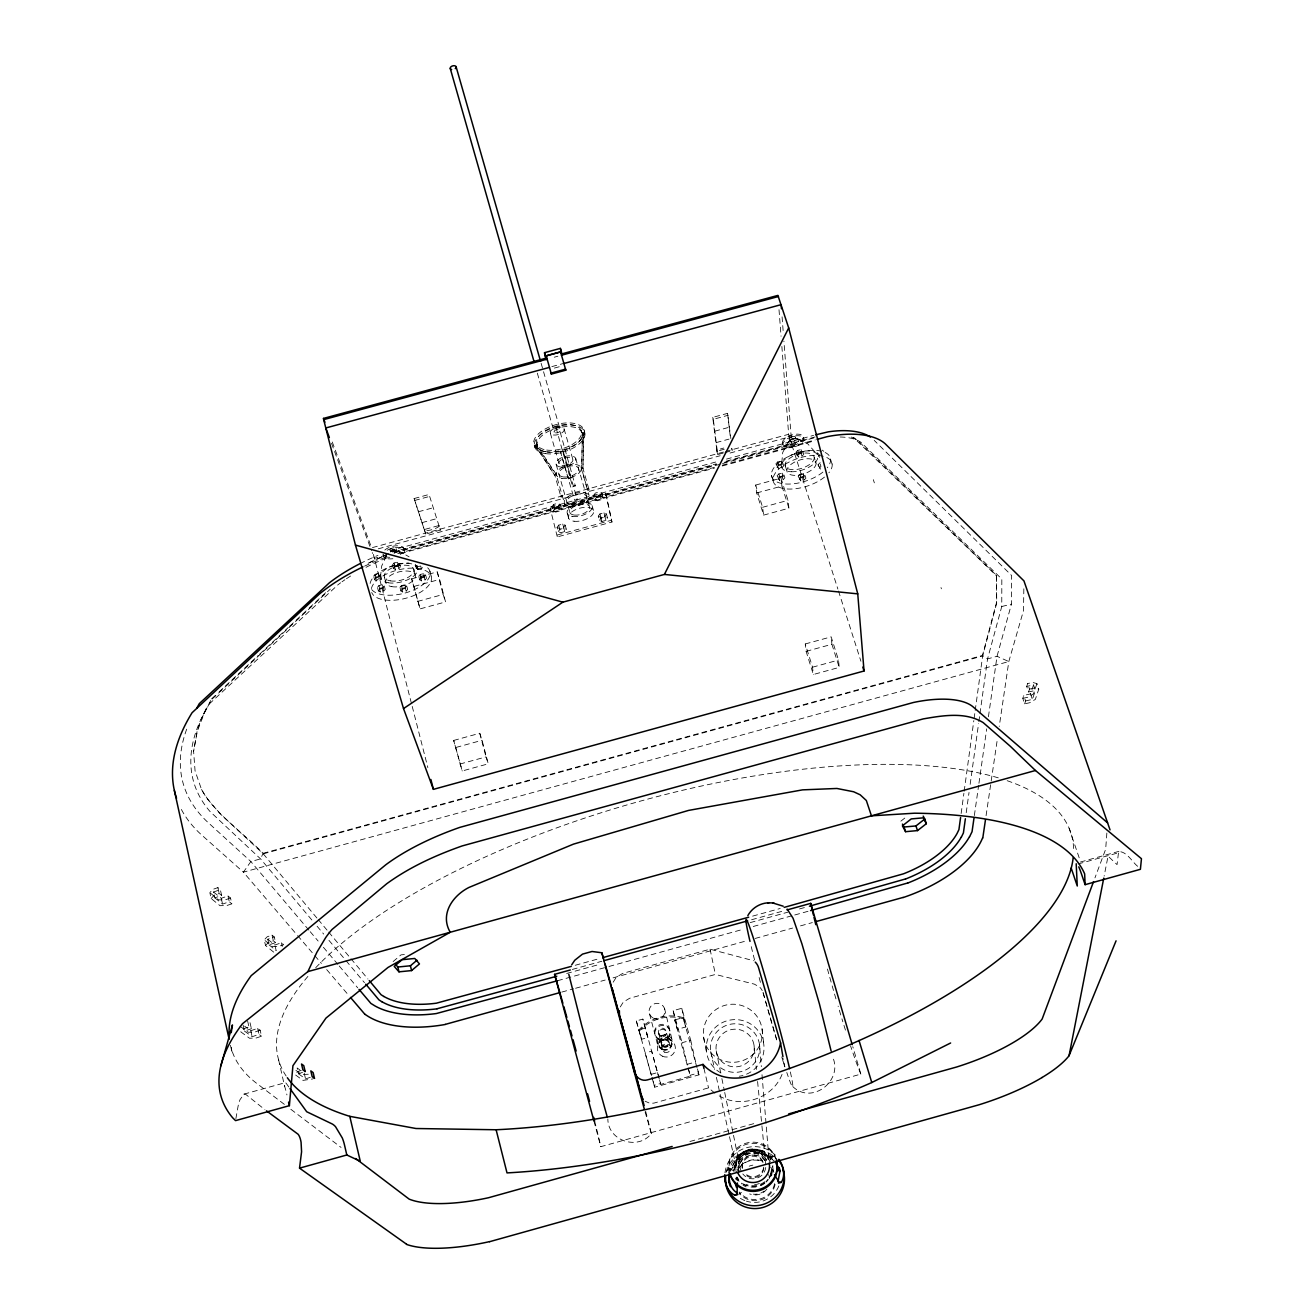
<?xml version="1.0" encoding="UTF-8"?>
<svg xmlns="http://www.w3.org/2000/svg" width="1314" height="1314" viewBox="0 0 1314 1314"><rect width="100%" height="100%" fill="white"/><g stroke="black" fill="none" stroke-linecap="round" stroke-linejoin="round"><path stroke-width="0.75" stroke-dasharray="5 3.75" d="M979.981 713.535L987.553 658.905L1001.761 606.51L1001.826 579.063L860.851 442.21A52.084 24.769 -18.1 0 0 838.825 436.987M988.424 716.787L997.03 656.294L1011.435 604.144L1011.649 575.516L874.221 440.387M1023.836 588.803L1023.507 610.55L1008.807 661.55L999.248 726.428M582.513 432.832L581.576 468.917L582.513 432.832L583.859 432.47L582.923 468.556L583.859 432.47M1106.864 833.01L1105.665 849.222L1094.956 877.851M1137.628 866.304C1131.88 861.639 1126.936 851.472 1118.625 851.538L1117.048 864.628L1108.047 856.137L1104.138 876.11M316.904 918.01L263.26 853.837L219.783 813.399L206.479 797.861L201.535 789.468L195.063 770.858L193.601 751.312L197.231 730.502L200.976 719.711L210.716 700.477M206.035 708.689L197.363 731.093L193.601 751.312M961.142 813.481L963.901 793.295M964.164 791.274L973.822 720.598M974.101 718.577L974.922 712.517M975.202 710.496L982.642 655.982L996.718 603.027L996.505 575.433L857.516 440.256L853.476 437.513L996.702 575.975M966.217 812.693L969.026 792.457M970.159 784.359L978.569 723.653M978.848 721.632L979.702 715.555M974.347 815.567L978.651 785.329M978.946 783.308L986.699 728.876M986.075 815.666L997.441 738.599M235.879 1118.625L238.113 1106.109A22.059 6.751 -85.5 0 1 240.035 1099.621L244.01 1094.119L285.105 1082.72M770.661 1159.572L772.55 1155.992L776.804 1157.979M771.696 1175.767L772.878 1165.649M181.381 809.457A396.105 173.284 -15.4 0 0 201.075 834.472L243.402 872.168L1008.807 661.55L997.03 656.294L987.553 658.905L982.461 655.456L996.538 602.485L996.505 575.433M1026.694 686.434L1027.647 683.559L1032.656 682.442L1036.91 683.592L1038.783 689.144L1035.333 699.409L1029.618 702.744L1024.641 703.861L1022.785 698.342L1023.754 695.418L1030.537 693.907L1033.527 684.906L1026.694 686.434L1028.55 691.969L1035.383 690.458L1033.527 684.906M1024.641 703.861L1025.593 700.937L1023.754 695.418M1028.55 691.969L1029.503 689.111L1027.647 683.559M1036.91 683.592L1033.477 693.907L1027.762 697.241L1022.785 698.342M1025.593 700.937L1032.393 699.409L1035.383 690.458M658.232 1044.367L659.447 1041.197M730.338 1170.988L733.13 1167.013L736.596 1169.164M726.051 1172.187L728.991 1168.179L733.13 1167.013M772.55 1155.992L768.411 1157.158L767.425 1161.297M620.29 1006.918L623.296 1002.089L629.636 998.262L715.391 974.446L754.351 984.137L759.738 987.192A13.846 13.009 -10.6 0 1 762.219 990.625M613.162 982.215L616.233 977.32L622.688 973.411L710.069 949.184L753.579 960.731M788.515 441.635L782.733 452.427L781.452 466.355M201.535 789.468C214.609 813.415 243.304 832.862 263.128 853.295L260.55 858.896L250.859 861.557L243.402 872.168L296.274 934.024M782.044 1074.409C772.303 1099.506 738.599 1109.755 716.623 1094.184M311.845 919.981L260.55 858.896L210.01 811.51A375.295 165.006 -15.4 0 1 203.44 714.192L206.183 709.281M203.44 714.192L211.8 699.409L330.323 589.115M784.869 447.187L786.544 444.247M386.415 555.871L381.684 566.022L380.6 575.778M551.979 506.744L553.605 504.445L557.711 503.328L560.175 504.51L561.374 508.699L559.731 510.982L555.641 512.099L553.161 510.932L551.979 506.744L554.459 507.927M553.161 510.932L554.787 508.633M560.175 504.51L558.549 506.81L559.731 510.982M557.07 527.423L558.68 525.157L562.737 524.056L565.184 525.206L566.367 529.361L564.741 531.612L560.684 532.712L558.253 531.562L557.07 527.423L559.518 528.557L563.575 527.456L565.184 525.206M558.253 531.562L559.863 529.312L563.92 528.212L566.367 529.361M593.665 495.394L595.324 493.079L599.43 491.962L601.861 493.161L603.077 497.333L601.401 499.649L597.312 500.749L594.864 499.566L593.665 495.394L596.096 496.577L597.312 500.749M594.864 499.566L596.54 497.267L595.324 493.079M601.861 493.161L600.186 495.46L601.401 499.649M598.281 516.188L599.94 513.922L603.98 512.821L606.395 513.971L607.594 518.127L605.935 520.377L601.878 521.477L599.48 520.328L598.281 516.188L600.695 517.338L604.736 516.238L606.395 513.971M599.48 520.328L601.139 518.077L605.196 516.96L607.594 518.127M373.636 576.107L375.131 574.284L378.563 573.512L380.485 574.579L381.405 578.16L379.91 579.983L376.477 580.755L374.556 579.704L373.636 576.107L375.574 577.174L378.99 576.403L380.485 574.579M374.556 579.704L376.05 577.864L379.467 577.092L381.405 578.16M392.541 564.839L394.052 563L397.485 562.228L399.407 563.295L400.343 566.892L398.815 568.732L395.399 569.504L393.477 568.436L392.541 564.839L394.463 565.923L397.896 565.151L399.407 563.295M377.479 587.342L378.958 585.535L382.374 584.763L384.279 585.814L385.199 589.378L383.704 591.185L380.304 591.957L378.383 590.922L377.479 587.342L379.401 588.393L382.801 587.621L384.279 585.814M393.477 568.436L394.988 566.597L398.421 565.808L400.343 566.892M378.383 590.922L379.877 589.099L383.277 588.327L385.199 589.378M399.949 587.374L401.46 585.568L404.843 584.812L406.732 585.847L407.652 589.395L406.141 591.201L402.757 591.973L400.869 590.939L399.949 587.374L401.854 588.426L405.221 587.654L406.732 585.847M416.111 568.535L417.638 566.695L421.055 565.923L422.944 566.991L421.416 568.831L418.016 569.603L416.111 568.535L415.175 564.954L417.08 566.022L420.496 565.25L421.416 568.831M400.869 590.939L402.363 589.132L405.763 588.36L407.652 589.395M418.755 576.255L420.266 574.432L423.666 573.676L425.539 574.727L426.475 578.275L424.948 580.098L421.564 580.854L419.675 579.819L418.755 576.255L420.628 577.306L424.028 576.534L425.539 574.727M419.675 579.819L421.203 577.996L424.586 577.224L426.475 578.275M213.541 892.009L221.245 898.3L227.995 895.951L230.508 898.02L231.822 903.818L226.879 905.527L220.013 905.691L211.16 898.513L209.846 892.682L212.884 889.364L217.861 887.623L220.325 889.644L221.655 895.475L214.855 897.84L213.541 892.009L220.325 889.644M211.16 898.513L214.198 895.195L219.192 893.454L221.655 895.475M775.851 463.875L777.625 461.97L780.992 461.214L782.569 462.364L783.686 465.879L781.912 467.784L778.545 468.54L775.851 463.875L778.545 468.54M776.952 467.39L778.742 465.484L782.109 464.729L783.686 465.879M777.428 465.025L780.795 464.269L782.569 462.364M795.89 452.295L797.697 450.373L801.064 449.618L802.64 450.784L803.774 454.299L801.967 456.221L798.6 456.976L795.89 452.295L798.6 456.976M777.1 475.799L778.857 473.911L782.208 473.155L783.785 474.288L784.885 477.787L783.128 479.676L779.777 480.431L777.1 475.799L779.777 480.431M797.023 455.827L798.83 453.905L802.197 453.149L803.774 454.299M797.467 453.461L800.834 452.706L802.64 450.784M778.2 479.298L779.974 477.409L783.325 476.654L784.885 477.787M778.676 476.933L782.011 476.177L783.785 474.288M819.739 457.469L817.062 452.804L818.868 450.883M798.124 476.21L799.914 474.321L803.248 473.582L804.792 474.715L805.909 478.197L804.119 480.07L800.801 480.825L798.124 476.21L800.801 480.825M818.195 456.303L820.002 454.398M799.241 479.692L801.014 477.82L804.349 477.064L805.909 478.197M799.684 477.343L803.018 476.588L804.792 474.715M818.047 464.795L820.708 469.427L818.047 464.795L819.854 462.889L823.188 462.134M819.18 468.277L820.971 466.388L819.854 462.889M273.706 952.141L265.527 945.522L264.213 939.888L267.218 936.767L272.031 935.108L274.298 936.964L275.612 942.598L269.058 944.865L267.76 939.231L274.298 936.964M265.527 945.522L268.532 942.417L273.345 940.742L275.612 942.598M645.667 1111.283L651.366 1133.539C638.161 1150.768 607.971 1141.028 607.84 1118.953M211.653 698.818L217.664 693.234M219.159 691.837L258.168 655.538M259.663 654.142L288.16 627.616M289.671 626.22L307.657 609.466M309.168 608.07L325.658 592.713M209.222 704.008L337.862 584.878A129.166 60.444 -14.4 0 1 340.605 582.808M739.322 1194.114L741.457 1192.422M393.116 961.569L401 954.867L404.613 954.522M900.846 821.168L906.726 816.552M388.418 553.539L367.017 563.755L386.71 554.886M230.508 898.02L225.565 899.745L218.699 899.893L209.846 892.682M214.855 897.84L222.559 904.098L229.309 901.749L231.822 903.818M267.76 939.231L274.872 945.029L281.377 942.779L283.693 944.684L278.929 946.326L272.392 946.54L264.213 939.888M243.123 1025.068L244.486 1031.096L251.401 1028.731L248.97 1026.924L243.878 1028.681L240.741 1031.835L249.545 1038.257L256.493 1037.929L261.535 1036.204L260.172 1030.225L257.675 1028.369L250.793 1030.718L244.65 1026.201M260.172 1030.225L255.13 1031.95L248.198 1032.262L239.378 1025.807M244.486 1031.096L252.157 1036.713L259.039 1034.364L261.535 1036.204M301.251 1070.401L297.982 1071.501L294.878 1074.474L303.008 1080.387L312.863 1078.925M299.953 1070.023L297.128 1067.937L298.475 1073.768L305.144 1071.501M298.475 1073.768L305.554 1078.925L310.531 1077.234M674.723 1019.96L683.099 1017.627L685.826 1026.957L677.416 1029.289L674.723 1019.96L690.326 1076.117L660.761 1084.362L642.842 1019.106L636.321 1020.912L651.498 1075.575M636.321 1020.912L641.511 1039.275L647.868 1037.518L642.842 1019.106M690.721 1040.31L695.648 1061.975L687.206 1064.324L682.065 1042.708L690.721 1040.31L681.785 1008.281L673.162 1010.68L677.416 1029.289M651.136 1074.376L657.526 1072.585L651.678 1051.167L645.125 1052.99L652.647 1079.845M653.157 1081.668L654.158 1085.298L660.531 1083.524L659.529 1079.878M690.326 1076.117L690.146 1075.279L698.555 1072.93L696.617 1065.621M654.158 1085.298L654.701 1087.187L698.966 1074.852L698.555 1072.93M714.865 1093.149L708.542 1087.877L653.929 1103.103L649.97 1103.349L645.075 1101.198M593.912 1120.924L600.827 1146.679L860.851 1074.113L852.786 1046.634M689.932 1141.488L757.061 1122.731M726.987 1169.887L731.241 1168.688M768.411 1157.158L774.899 1156.484M575.22 965.281L598.888 958.727M752.643 916.121L780.237 908.467M572.313 969.436L601.861 961.257M751.592 919.751L785.082 910.471M566.663 973.477L600.219 964.18M750.212 922.609L787.727 912.212M799.553 908.927L807.453 906.742M557.579 980.72L606.986 967.022M608.973 966.48L743.363 929.228M753.234 926.485L792.769 915.529M794.74 914.987L810.557 910.602M561.768 992.086L573.61 988.801M575.581 988.259L605.179 980.047M613.063 977.862L747.223 940.643M755.123 938.459L792.605 928.062M800.505 925.877L812.331 922.592M1080.42 862.033L1119.265 851.258M1078.137 863.971L1118.017 852.901M453.675 740.439L479.758 733.278L482.057 740.291L488.266 763.828L462.216 770.973L453.675 740.439L462.216 770.973M805.268 643.959L831.171 636.847L838.513 660.055L839.219 667.397L813.35 674.509L806.123 651.35L805.268 643.959L812.528 667.2L813.35 674.509M456.089 747.42L482.057 740.291M806.123 651.35L831.91 644.271L831.171 636.847M459.818 764.075L485.999 756.897L488.266 763.828M812.528 667.2L838.513 660.055M263.128 853.295L982.461 655.456M263.26 853.837L982.642 655.982M605.672 493.292L611.47 520.245L556.824 535.143L557.317 536.917L611.996 522.019L606.197 495.082L605.672 493.292L550.188 508.403L557.317 536.917M411.676 578.833L437.201 571.869L439.632 579.425L445.561 601.927L420.069 608.891L411.676 578.833L420.069 608.891M755.649 485.063L780.992 478.148L788.006 500.338L788.926 508.206L763.615 515.121L756.7 492.964L755.649 485.063L762.596 507.286L763.615 515.121M414.222 586.356L439.632 579.425M756.7 492.964L781.929 486.081L780.992 478.148M417.54 601.434L443.147 594.454L445.561 601.927M762.596 507.286L788.006 500.338M551.847 366.606L563.673 363.403M554.393 368.068L562.277 365.933M555.937 427.247L558.647 426.524L569.225 464.548L566.515 465.287L555.937 427.247L558.647 426.524M535.061 445.101L554.902 475.569L535.061 445.101L536.408 444.74L555.937 473.845L564.527 503.476M535.406 446.464L536.753 446.103L556.265 475.192L555.937 473.845M582.808 434.211L584.155 433.834M560.437 451.573L563.115 450.85L577.306 499.583L574.612 500.322L560.602 452.246L568.469 478.838L571.163 478.115L563.115 450.85M560.602 452.246L563.263 451.523M414.124 498.548L429.054 494.475L440.371 530.084L425.752 534.059L414.124 498.548L425.752 534.059M724.244 449.24L716.968 451.211L712.73 417.376L727.578 413.352L730.863 438.613M414.633 500.47L429.579 496.413L429.054 494.475M723.176 453.1L717.723 454.595L713.321 419.297L728.17 415.257M418.378 511.77L433.209 507.746M714.8 431.173L729.533 427.165M568.305 478.165L570.999 477.442M421.975 522.644L436.691 518.636M716.229 442.588L729.024 439.106M572.69 486.886L575.253 485.474L572.69 486.886L566.35 464.614L569.077 463.875L575.417 486.147M439.122 525.666C440.748 527.357 424.373 532.991 424.471 529.493L439.09 525.501L440.371 530.084M717.723 454.595L716.508 450.012L723.768 448.041M723.439 452.049L371.616 547.807L331.982 441.241M725.41 451.507L788.663 434.293L781.863 346.469M587.473 489.104L588.836 488.726L589.132 490.073L587.785 490.434L581.281 467.57M561.029 497.119L562.392 496.741L562.063 495.411L560.717 495.789L561.029 497.119L554.59 474.223M724.983 452.607L732.243 450.636L732.013 448.715M378.301 548.809L720.154 455.744M730.026 453.051L789.303 436.921L837.872 589.05M389.979 550.714L718.577 461.247M726.494 459.095L813.596 435.377M392.443 552.028L716.376 463.826M726.248 461.148L815.14 436.938M394.578 552.094L716.557 464.433M724.457 462.282L815.321 437.529M386.267 555.116L374.391 558.351L372.256 552.586M394.184 552.964L720.581 464.088M722.552 463.546L791.784 444.69L783.916 341.18M397.715 553.588L714.29 467.39M722.207 465.222L815.206 439.911M400.704 553.539L714.455 468.096M722.355 465.961L815.091 440.699M554.278 357.194L557.875 356.225M1001.761 606.51L1011.435 604.144M1029.503 689.111L1034.529 687.994L1038.783 689.144M244.01 1094.119L245.57 1094.234L264.886 1109.657M308.281 1074.228L301.662 1074.589L293.531 1068.643M797.04 438.728L807.782 443.869L817.029 454.217M398.241 550.566L409.081 556.84M801.458 440.19L798.534 439.122M390.948 548.661L395.054 550.435M851.258 437.036L858.551 440.863M728.991 1168.179L733.508 1170.774M561.374 508.699L558.893 507.516L557.711 503.328M603.077 497.333L600.646 496.15L599.43 491.962M743.001 1185.195L746.007 1186.87M796.07 439.287A3.318 1.61 -18 0 0 791.143 439.188A3.318 1.61 -18 0 0 791.439 441.997A3.318 1.61 -18 0 0 796.07 439.287L795.446 437.316A3.318 1.61 -18 0 1 790.814 440.026A3.318 1.61 -18 0 1 790.519 437.217L794.001 439.155M792.802 1086.596C812.183 1105.37 844.031 1080.141 832.304 1056.374M817.062 452.804L818.622 453.954M822.236 450.127L823.779 451.293M284.366 1104.368L256.361 1083.114A409.787 151.701 -15.5 0 1 231.346 1048.769M290.837 1109.295L341.082 1147.434M770.628 1157.683L772.55 1159.178M269.058 944.865L276.186 950.646L274.872 945.029M669.483 1039.029L672.242 1041.345M297.605 935.584L313.471 954.128M314.785 955.689L321.404 963.408M326.693 969.601L349.163 995.897M308.905 930.148L250.859 861.557L207.94 822.4A385.856 169.687 -15.4 0 1 187.853 726.133M310.219 931.708L318.136 941.054M323.408 947.295L337.912 964.443M339.242 966.004L357.704 987.832M317.101 926.239L323.687 934.073M328.943 940.348L344.728 959.138M346.042 960.698L364.471 982.642M318.218 919.57L327.383 930.526M328.681 932.086L349.623 957.134M350.937 958.694L367.936 979.029M288.817 1086.957L286.436 1083.656A19.037 2.661 74.2 0 0 284.596 1085.758L284.892 1087.171A18.675 1.955 79.6 0 1 286.928 1094.907M415.438 564.659L417.441 568.19M770.579 1159.244C761.709 1140.256 729.631 1150.44 733.721 1171.398M736.004 1177.82L737.762 1180.76M716.541 450.012L716.968 451.211M735.544 1178.379L736.333 1180.038M670.534 1046.667L665.837 1030.636M331.506 443.311L371.534 550.681M424.488 529.476L424.833 530.642M1069.12 828.247L1079.484 858.683M1030.537 693.907L1032.393 699.409M940.988 587.555L941.415 588.803M873.317 479.676L874.352 482.846M830.53 459.292L832.156 464.318M814.237 457.42A15.16 7.243 -18 0 1 793.015 469.689A15.16 7.243 -18 0 1 791.751 456.96A15.16 7.243 -18 0 1 814.237 457.42L816.076 463.103A15.177 7.227 -18 0 1 794.822 475.372A15.177 7.227 -18 0 1 793.574 462.676A15.177 7.227 -18 0 1 816.076 463.103M803.33 437.316A10.873 5.256 -18 0 1 788.137 446.169A10.873 5.256 -18 0 1 787.185 436.954A10.873 5.256 -18 0 1 803.33 437.316L803.84 438.892A10.873 5.256 -18 0 1 788.646 447.746A10.873 5.256 -18 0 1 787.677 438.531A10.873 5.256 -18 0 1 803.84 438.892M801.064 449.618L802.197 453.149M800.834 452.706L801.967 456.221M797.697 450.373L798.83 453.905M803.248 473.582L804.349 477.064M803.018 476.588L804.119 480.07M838.496 591.004L860.916 661.238M789.073 439.057L789.698 441.028M799.914 474.321L801.014 477.82M782.438 442.999L782.947 444.575M785.099 465.353L786.905 471.053M780.992 461.214L782.109 464.729M780.795 464.269L781.912 467.784M782.208 473.155L783.325 476.654M777.625 461.97L778.742 465.484M782.011 476.177L783.128 479.676M778.857 473.911L779.974 477.409M781.929 486.081L788.926 508.206M831.91 644.271L839.219 667.397M771.482 475.389L773.075 480.415M772.583 1166.109L773.535 1171.382M651.366 1133.539L644.878 1111.168M732.243 450.636L731.52 448.271M712.73 417.376L713.321 419.297M776.656 1039.374L762.991 992.612A13.846 13.009 -10.6 0 0 762.646 991.61M781.781 1056.916L784.622 1066.656L783.275 1058.706M611.47 520.245L611.996 522.019M583.876 429.481L584.467 431.518M581.133 430.368L581.724 432.405M603.98 512.821L605.196 516.96M604.736 516.238L605.935 520.377M599.94 513.922L601.139 518.077M600.695 517.338L601.878 521.477M582.628 467.193L589.132 490.073M581.034 467.505L589.115 495.542M592.088 505.611L593.468 510.374M575.647 458.323L589.493 506.448M564.084 428.873L572.805 459.243M541.138 363.321L560.29 430.105M537.327 373.143L554.163 432.076M550.385 433.308L559.058 463.678M556.216 464.598L569.931 512.756M567.336 513.593L568.683 518.357M562.737 524.056L563.92 528.212M563.575 527.456L564.741 531.612M537.015 444.625L537.59 446.661M553.605 504.445L555.641 512.099M558.68 525.157L560.684 532.712M534.272 445.512L534.847 447.548M550.188 508.403L550.697 510.193M641.511 1039.275L638.949 1029.897A42.836 42.13 -18.2 0 1 683.099 1017.627L698.966 1074.852M673.162 1010.68L682.065 1042.708M647.868 1037.518L645.289 1028.139L638.949 1029.897L639.277 1031.047A42.771 42.081 -18.2 0 1 683.346 1018.793M657.526 1072.585L659.037 1078.055M652.04 1077.513L654.701 1087.187M660.531 1083.524L660.761 1084.362M688.191 1067.986L690.146 1075.279M437.201 571.869L443.147 594.454M479.758 733.278L485.999 756.897M429.875 571.13L431.222 576.255M649.527 1013.817L657.673 1044.893M423.666 573.676L424.586 577.224M424.028 576.534L424.948 580.098M420.266 574.432L421.203 577.996M420.628 577.306L421.564 580.854M417.08 566.022L418.016 569.603M413.779 569.176L415.29 574.99M404.039 548.694L404.449 550.303M396.204 548.677L396.729 550.681M404.843 584.812L405.763 588.36M405.221 587.654L406.141 591.201M397.485 562.228L398.421 565.808M397.896 565.151L398.815 568.732M401.46 585.568L402.363 589.132M401.854 588.426L402.757 591.973M394.052 563L394.988 566.597M394.463 565.923L395.399 569.504M658.659 1033.182L661.681 1044.975M382.998 554.426L383.409 556.036M384.427 577.174L385.922 582.989M382.374 584.763L383.277 588.327M382.801 587.621L383.704 591.185M378.563 573.512L379.467 577.092M373.39 554.377L411.709 704.452M412.218 706.423L427.855 767.639M378.958 585.535L379.877 589.099M379.401 588.393L380.304 591.957M375.131 574.284L376.05 577.864M375.574 577.174L376.477 580.755M536.408 444.74L536.753 446.103M788.663 434.293L789.303 436.921M664.556 1008.479L672.062 1039.785M703.926 1068.315L708.542 1087.877M281.377 942.779L282.247 946.523M272.031 935.108L273.345 940.742M304.207 1073.127L305.554 1078.925M227.995 895.951L229.309 901.749M257.675 1028.369L259.039 1034.364M250.038 1022.703L251.401 1028.731M221.245 898.3L222.559 904.098M250.793 1030.718L252.157 1036.713M278.617 1059.823L284.645 1086.481M217.861 887.623L219.192 893.454M247.59 1020.896L248.97 1026.924M710.71 1051.611L714.652 1069.415M716.393 1077.332L729.056 1134.738M729.5 1136.725L736.481 1168.392A16.606 16.524 -9.3 0 1 768.164 1159.424M230.459 1045.32L232.085 1052.711L231.313 1047.389M681.785 1008.281L685.826 1026.957M710.069 949.184L715.391 974.446M716.196 1050.806L721.468 1076.593M721.879 1078.58L724.326 1090.472M724.72 1092.46L740.176 1167.85M703.647 1037.485L706.521 1052.218M741.49 1183.109L741.622 1183.947M769.528 1177.459L769.626 1178.231A14.668 14.602 -9.5 0 0 768.575 1174.568M727.578 413.352L730.584 439.287M762.054 1028.895A29.516 29.039 -8.8 0 1 721.977 1060.316A29.516 29.039 -8.8 0 1 714.553 1010.581A29.516 29.039 -8.8 0 1 762.054 1028.895L763.713 1043.809M661.484 1044.039L661.944 1048.523M754.039 1045.238A19.119 18.839 -8.8 0 1 728.055 1065.588A19.119 18.839 -8.8 0 1 723.258 1033.313A19.119 18.839 -8.8 0 1 754.039 1045.238L756.404 1069.415M757.587 1081.504L761.726 1123.815M761.923 1125.819L765.668 1164.105M759.508 1044.433A24.654 24.276 -8.8 0 1 726.018 1070.68A24.654 24.276 -8.8 0 1 719.826 1029.076A24.654 24.276 -8.8 0 1 759.508 1044.433L761.348 1066.639M762.005 1074.721L769.347 1163.563M779.005 309.693L781.058 336.253M782.076 316.838L783.308 333.066M342.018 581.79A129.166 60.444 -14.4 0 1 344.925 579.753M346.42 578.751A129.166 60.444 -14.4 0 1 351.019 575.762M366.031 567.303A129.166 60.444 -14.4 0 1 388.336 557.366M364.569 566.137A150.88 70.25 -14.4 0 1 386.316 557.021M359.97 563.673A140.237 65.634 -14.4 0 1 377.956 555.379M286.173 1076.051A412.07 150.223 -15.8 0 1 309.825 974.2M315.721 967.728A412.07 150.223 -15.8 0 1 999.083 778.085M1007.165 780.697A412.07 150.223 -15.8 0 1 1073.604 851.488M822.893 472.087A30.715 14.635 -18 0 1 773.732 479.774A30.715 14.635 -18 0 1 802.181 451.72A30.715 14.635 -18 0 1 827.262 467.768M824.502 477.081A30.748 14.602 -18 0 1 775.309 484.8A30.748 14.602 -18 0 1 803.807 456.779A30.748 14.602 -18 0 1 828.888 472.777M790.519 437.217A3.318 1.61 -18 0 1 795.446 437.316M790.355 1071.978A86.823 3.17 74.5 0 1 786.79 1072.487M784.951 1066.902A86.823 3.17 74.5 0 1 782.29 1058.509M776.64 1039.916A86.823 3.17 74.5 0 1 774.899 1034.019M774.324 1032.048A86.823 3.17 74.5 0 1 765.109 999.609M764.567 997.654A86.823 3.17 74.5 0 1 762.991 991.856M760.428 982.363A86.823 3.17 74.5 0 1 758.441 974.906M754.581 960.008A86.823 3.17 74.5 0 1 750.442 943.238M720.959 1072.963A28.908 28.465 -8.8 0 1 713.584 1029.191A28.908 28.465 -8.8 0 1 758.589 1031.359A28.908 28.465 -8.8 0 1 746.533 1074.195M742.968 1075.46A28.908 28.465 -8.8 0 1 739.256 1076.248M661.829 1036.73A3.794 3.728 -17.6 0 1 659.464 1030.899A3.794 3.728 -17.6 0 1 665.853 1031.194A3.794 3.728 -17.6 0 1 662.814 1036.779M860.851 1074.113A113.497 6.455 74.4 0 1 850.519 1045.78M845.46 1030.127A113.497 6.455 74.4 0 1 841.946 1018.859M840.763 1014.983A113.497 6.455 74.4 0 1 838.102 1006.113M835.95 998.87A113.497 6.455 74.4 0 1 832.189 985.894M831.138 982.166A113.497 6.455 74.4 0 1 827.442 969.009M594.618 1121.039A113.809 2.398 74.7 0 1 600.827 1146.679M765.717 1167.456A12.877 12.812 -9.3 0 1 742.804 1173.944M741.08 1171.07A12.877 12.812 -9.3 0 1 747.814 1154.234A12.877 12.812 -9.3 0 1 764.748 1160.886M771.696 1170.905A18.478 18.38 -9.3 0 1 769.084 1178.444M768.181 1179.758A18.478 18.38 -9.3 0 1 766.029 1182.173M764.814 1183.224A18.478 18.38 -9.3 0 1 760.675 1185.688M756.026 1187.002A18.478 18.38 -9.3 0 1 748.027 1186.427M746.516 1185.901A18.478 18.38 -9.3 0 1 742.295 1183.569M738.846 1180.218A18.478 18.38 -9.3 0 1 737.072 1177.541M735.068 1171.48A18.478 18.38 -9.3 0 1 770.3 1161.494M771.844 1172.022A18.445 18.347 -9.3 0 1 769.216 1179.529M739.043 1181.319A18.445 18.347 -9.3 0 1 736.579 1177.196M735.216 1167.801A18.445 18.347 -9.3 0 1 769.741 1161.182M724.983 1172.729A29.713 29.565 -9.4 0 1 777.74 1157.765M726.281 1171.907A29.565 29.417 -9.4 0 1 776.837 1159.342M775.096 1184.456A20.4 20.318 -9.5 0 1 739.092 1192.997M738.78 1168.277A20.4 20.318 -9.5 0 1 762.646 1161.51M772.139 1169.197A20.4 20.318 -9.5 0 1 773.847 1172.302M764.107 1191.075A14.684 14.618 -9.4 0 1 760.822 1193.03M757.127 1194.081A14.684 14.618 -9.4 0 1 753.283 1194.147M749.194 1166.191A14.684 14.618 -9.4 0 1 752.873 1165.157M774.636 1183.602A20.038 19.956 -9.4 0 1 739.256 1191.995M736.382 1172.269A20.038 19.956 -9.4 0 1 762.383 1161.067M770.71 1167.21A20.038 19.956 -9.4 0 1 773.388 1171.677M759.41 1183.454A14.947 14.865 -9.3 0 1 751.756 1184.571M738.714 1171.973A14.947 14.865 -9.3 0 1 765.208 1160.574M738.32 1169.739A14.996 14.914 -9.3 0 1 766.916 1161.625M763.861 1168.179A10.873 10.808 -9.3 0 1 744.529 1173.665M742.311 1168.524A10.873 10.808 -9.3 0 1 763.04 1162.644M763.73 1167.144A10.89 10.824 -9.3 0 1 744.348 1172.63M742.131 1167.473A10.89 10.824 -9.3 0 1 762.908 1161.592M739.306 1171.743A14.799 14.717 -9.3 0 1 747.058 1152.411A14.799 14.717 -9.3 0 1 766.489 1160.048M739.355 1172.039A14.799 14.717 -9.3 0 1 747.091 1152.707A14.799 14.717 -9.3 0 1 766.538 1160.344M776.229 1159.605A24.21 24.063 -9.3 0 0 747.896 1142.704A24.21 24.063 -9.3 0 0 728.991 1169.723L729.221 1170.823A24.161 24.03 -9.3 0 1 775.293 1157.765M771.515 1169.427A18.527 18.412 -9.3 0 1 768.887 1176.983M764.617 1181.762A18.527 18.412 -9.3 0 1 746.27 1184.472M734.789 1170.002A18.527 18.412 -9.3 0 1 770.119 1159.999M770.464 1175.012A18.495 18.396 -9.3 0 1 769.002 1177.886M768.099 1179.216A18.495 18.396 -9.3 0 1 765.963 1181.631M764.732 1182.682A18.495 18.396 -9.3 0 1 742.196 1183.027M738.747 1179.676A18.495 18.396 -9.3 0 1 736.973 1176.999M734.805 1169.345A18.495 18.396 -9.3 0 1 770.234 1160.935M766.883 1189.088A14.668 14.602 -9.5 0 1 749.686 1193.95M729.254 1174.01A26.05 25.919 -9.4 0 1 775.26 1162.562M778.824 1185.934A26.149 26.017 -9.4 0 1 746.434 1201.177M744.824 1200.602A26.149 26.017 -9.4 0 1 738.862 1197.284M728.547 1173.369A26.149 26.017 -9.4 0 1 774.997 1160.196M384.838 550.04A10.906 5.289 -14.1 0 1 400.819 546.213A10.906 5.289 -14.1 0 1 400.244 554.459M389.749 557.317A10.906 5.289 -14.1 0 1 383.803 555.625M427.674 567.779A30.83 14.717 -14.1 0 1 408.753 591.891A30.83 14.717 -14.1 0 1 370.417 587.342M370.121 583.465A30.83 14.717 -14.1 0 1 409.065 563.033M371.435 588.606A30.863 14.684 -14.1 0 1 416.686 568.354A30.863 14.684 -14.1 0 1 418.542 593.32A30.863 14.684 -14.1 0 1 371.714 592.466M387.17 550.254A10.906 5.289 -14.1 0 1 401.23 547.823A10.906 5.289 -14.1 0 1 402.577 554.672M392.87 558.729A10.906 5.289 -14.1 0 1 383.31 554.639M390.291 552.011A3.334 1.61 -14.1 0 1 393.559 549.893A3.334 1.61 -14.1 0 1 396.762 550.812A3.334 1.61 -14.1 0 1 394.036 553.079M390.406 551.65A5.699 2.759 -14.1 0 1 397.189 550.254A5.699 2.759 -14.1 0 1 399.144 553.178M574.218 515.055A10.298 4.977 -15.9 0 0 589.69 507.746A10.298 4.977 -15.9 0 0 575.22 505.972A10.298 4.977 -15.9 0 0 574.218 515.055M571.344 504.97A10.282 4.993 -15.9 0 0 586.783 497.661A10.282 4.993 -15.9 0 0 572.313 495.854A10.282 4.993 -15.9 0 0 571.344 504.97M563.345 476.949A10.249 5.059 -15.9 0 0 578.718 469.624A10.249 5.059 -15.9 0 0 564.281 467.735A10.249 5.059 -15.9 0 0 563.345 476.949M545.146 451.622A26.116 13.14 -15.9 0 0 584.369 432.897A26.116 13.14 -15.9 0 0 547.61 427.723A26.116 13.14 -15.9 0 0 545.146 451.622M545.721 453.642A26.116 13.124 -15.9 0 0 584.96 434.934A26.116 13.124 -15.9 0 0 548.184 429.777A26.116 13.124 -15.9 0 0 545.721 453.642M546.69 450.061A23.225 11.678 -15.9 0 0 581.576 433.406A23.225 11.678 -15.9 0 0 548.858 428.807A23.225 11.678 -15.9 0 0 546.69 450.061M547.281 452.098A23.225 11.678 -15.9 0 0 582.168 435.443A23.225 11.678 -15.9 0 0 549.449 430.861A23.225 11.678 -15.9 0 0 547.281 452.098M555.526 432.848A3.219 1.626 -15.9 0 0 560.355 430.516A3.219 1.626 -15.9 0 0 555.806 429.892A3.219 1.626 -15.9 0 0 555.526 432.848M560.503 466.979A10.233 5.075 -15.9 0 0 575.844 459.654A10.233 5.075 -15.9 0 0 561.423 457.732A10.233 5.075 -15.9 0 0 560.503 466.979M562.096 465.37A7.243 3.597 -15.9 0 0 572.953 460.179A7.243 3.597 -15.9 0 0 562.737 458.832A7.243 3.597 -15.9 0 0 562.096 465.37M553.424 435.016A7.211 3.646 -15.9 0 0 564.232 429.826A7.211 3.646 -15.9 0 0 554.048 428.413A7.211 3.646 -15.9 0 0 553.424 435.016M569.915 506.383A12.943 6.291 -15.9 0 0 589.362 497.185A12.943 6.291 -15.9 0 0 571.163 494.902A12.943 6.291 -15.9 0 0 569.915 506.383M561.932 478.362A12.894 6.373 -15.9 0 0 581.281 469.147A12.894 6.373 -15.9 0 0 563.131 466.782A12.894 6.373 -15.9 0 0 561.932 478.362M572.756 516.501A13.025 6.307 -15.9 0 0 592.335 507.253A13.025 6.307 -15.9 0 0 574.021 505.003A13.025 6.307 -15.9 0 0 572.756 516.501M574.103 521.247A13.041 6.291 -15.9 0 0 593.698 512.017A13.041 6.291 -15.9 0 0 575.384 509.766A13.041 6.291 -15.9 0 0 574.103 521.247M790.913 444.871A5.683 2.743 -18 0 0 798.846 440.256A5.683 2.743 -18 0 0 790.404 440.075A5.683 2.743 -18 0 0 790.913 444.871M791.324 471.759A18.954 9.067 -18 0 0 817.883 456.418A18.954 9.067 -18 0 0 789.78 455.843A18.954 9.067 -18 0 0 791.324 471.759M653.584 1018.251A7.983 7.818 -17 0 0 664.983 1010.482A7.983 7.818 -17 0 0 652.549 1004.734A7.983 7.818 -17 0 0 653.584 1018.251M664.441 1052.103A4.435 4.353 -18.1 0 0 670.781 1047.767A4.435 4.353 -18.1 0 0 663.866 1044.564A4.435 4.353 -18.1 0 0 664.441 1052.103M658.905 1038.816A7.753 7.605 -17.6 0 0 669.976 1031.26A7.753 7.605 -17.6 0 0 657.887 1025.676A7.753 7.605 -17.6 0 0 658.905 1038.816M659.185 1039.949A7.736 7.605 -17.6 0 0 670.239 1032.393A7.736 7.605 -17.6 0 0 658.183 1026.809A7.736 7.605 -17.6 0 0 659.185 1039.949M661.566 1049.147A7.638 7.506 -17.9 0 0 672.472 1041.706A7.638 7.506 -17.9 0 0 660.564 1036.188A7.638 7.506 -17.9 0 0 661.566 1049.147M662.453 1056.21A9.034 8.886 -18.1 0 0 675.347 1047.389A9.034 8.886 -18.1 0 0 661.271 1040.852A9.034 8.886 -18.1 0 0 662.453 1056.21M660.597 1035.301A3.811 3.728 -17.6 0 0 666.034 1031.589A3.811 3.728 -17.6 0 0 660.104 1028.846A3.811 3.728 -17.6 0 0 660.597 1035.301M663.242 1045.681A3.745 3.679 -17.9 0 0 668.596 1042.018A3.745 3.679 -17.9 0 0 662.749 1039.308A3.745 3.679 -17.9 0 0 663.242 1045.681M662.47 1049.672A6.471 6.356 -17.9 0 0 671.717 1043.349A6.471 6.356 -17.9 0 0 661.632 1038.668A6.471 6.356 -17.9 0 0 662.47 1049.672M663.586 1047.061A3.745 3.679 -17.9 0 0 668.941 1043.415A3.745 3.679 -17.9 0 0 663.11 1040.704A3.745 3.679 -17.9 0 0 663.586 1047.061M662.338 1049.13A6.471 6.356 -17.9 0 0 671.585 1042.807A6.471 6.356 -17.9 0 0 661.484 1038.126A6.471 6.356 -17.9 0 0 662.338 1049.13M663.439 1046.42A3.745 3.679 -17.9 0 0 668.777 1042.774A3.745 3.679 -17.9 0 0 662.946 1040.064A3.745 3.679 -17.9 0 0 663.439 1046.42M391.835 586.652A15.226 7.26 -14.1 0 0 415.388 576.912A15.226 7.26 -14.1 0 0 394.561 573.315A15.226 7.26 -14.1 0 0 391.835 586.652M391.096 551.239A3.318 1.61 -14.1 0 0 396.237 549.104A3.318 1.61 -14.1 0 0 391.671 548.299A3.318 1.61 -14.1 0 0 391.096 551.239M390.357 580.854A15.21 7.276 -14.1 0 0 413.877 571.114A15.21 7.276 -14.1 0 0 393.05 567.5A15.21 7.276 -14.1 0 0 390.357 580.854M388.139 582.759A19.02 9.099 -14.1 0 0 417.556 570.588A19.02 9.099 -14.1 0 0 391.556 566.055A19.02 9.099 -14.1 0 0 388.139 582.759"/><path stroke-width="1.5" d="M619.387 1010.68L619.452 1014.572M725.492 1177.065C724.77 1184.193 728.317 1192.241 735.035 1195.313L737.893 1194.508M289.376 1105.665L292.923 1065.72L325.971 1018.087L388.008 967.449L450.242 932.25C439.599 914.15 452.821 895.606 468.901 887.476L573.462 844.13L688.585 810.409L802.558 789.862L836.919 788.466L853.657 791.767L860.161 794.789L866.337 800.505L871.445 815.83L914.511 813.202A414.616 145.969 -15.9 0 1 1084.658 873.909L1085.118 884.667L1140.404 869.31L1141.455 858.699L1035.465 770.497L1017.956 753.71A25.065 0.887 44.7 0 0 1010.285 746.27L983.184 722.601C965.33 711.547 942.696 715.555 923.151 718.922L462.101 845.953C435.575 855.315 409.64 867.125 386.792 883.698L331.999 929.507A44.035 15.752 -62.1 0 0 325.757 937.506L316.871 952.289L307.919 971.588L242.482 1023.721A415.717 149.106 -15.5 0 0 232.611 1117.721L235.535 1120.628L289.376 1105.665L288.554 1102.085M729.615 1173.451C728.153 1180.744 730.65 1189.384 737.483 1193.096M960.583 817.522L958.924 829.643L957.068 833.487A82.536 41.982 -18.2 0 1 903.457 873.826L784.179 907.383M965.379 818.753L963.408 832.928L961.388 837.084M406.699 1244.309L299.526 1168.146L301.579 1151.754L301.07 1142.244A17.148 6.258 -88.5 0 0 298.097 1134.245L266.496 1110.839M571.705 964.788L574.76 960.255L582.513 954.112L592.039 951.484L601.812 952.765L644.386 1109.394M974.068 817.587L972.048 831.713L969.601 836.689M982.79 837.971L985.484 819.706M231.231 1032.656L232.447 1024.936L220.883 1065.884M1042.035 1077.513A108.75 34.049 -17.2 0 0 1069.054 1055.75L1103.76 878.097M755.238 962.094A14.109 13.206 -10.6 0 1 758.539 967.613L780.549 1042.823C774.11 1077.431 726.494 1090.341 703.006 1064.406L647.342 1079.911C641.84 1081.537 635.877 1077.595 634.547 1072.158L612.143 988.013M1093.527 881.661L1042.15 1019.023A106.286 34.476 -17.2 0 1 956.493 1067.05L788.663 1113.911M1069.021 1055.75L1116.062 940.824M777.97 1181.762L779.76 1172.302L775.868 1162.972M403.513 708.574L562.868 602.173L664.408 574.432L788.696 327.942L777.904 295.404L561.817 353.893L561.357 351.725L545.458 356.028L545.934 358.196L323.49 418.41L323.671 419.626L355.453 545.096L403.513 708.574L433.406 789.353L864.037 670.994L857.746 593.862L788.696 327.942M778.414 1183.175L781.255 1182.37C785.706 1175.389 783.538 1165.797 778.266 1159.851M196.64 708.377L199.317 703.631L329.354 582.825A140.237 65.634 -14.4 0 1 359.97 563.673M747.814 915.644C751.969 908.056 760.231 902.899 768.92 902.817M395.498 964.295L397.863 967.022L410.428 965.774L416.998 960.222M411.561 970.586L419.462 963.918L414.764 958.464L402.133 959.696L394.233 966.398L398.98 971.834L411.561 970.586L410.428 965.774M735.035 1195.313L737.072 1193.638L737.384 1183.011M902.422 824.092L904.016 827.015L915.94 825.948L924.76 819.033L923.2 816.109M926.337 823.697L923.233 817.85L911.243 818.918L902.406 825.849L905.576 831.68L917.517 830.596L926.337 823.697L924.76 819.033M287.339 1077.743A412.07 150.223 -15.8 0 0 349.787 1116.342L415.996 1128.512L496.117 1129.761L507.007 1172.909A414.616 145.969 -15.9 0 0 871.773 1082.539L950.63 1042.987M905.51 878.967L809.424 906.2M907.76 882.975L810.557 910.602M489.58 1241.697L978.979 1104.795A112.265 35.182 -17.2 0 0 1042.084 1077.513M299.526 1168.146L346.814 1154.99L360.282 1161.264L349.787 1116.342M672.16 1146.449L488.545 1197.727A97.022 31.355 -14.6 0 1 409.163 1199.124L355.667 1158.521M307.919 971.588L1035.465 770.497M571.278 966.381L436.379 1003.19A73.485 37.252 -13.8 0 1 383.852 996.455M602.83 957.627L748.701 917.205M593.912 1120.924L554.574 974.347L570.342 969.978M603.832 960.698L747.65 920.851M787.053 909.929L810.705 903.375L852.211 1044.679M556.808 976.22L437.02 1008.774M557.579 980.72L436.281 1013.554A86.215 43.625 -13.8 0 1 374.72 1005.785L370.893 1003.42L359.018 989.376M445.364 1024.362L559.797 992.628M816.29 921.492L903.096 897.429M549.466 367.394L325.79 427.97L329.371 437.546M563.854 363.502L781.14 304.651L781.452 308.708M551.387 374.079L565.792 370.17L565.562 369.152L551.157 373.061L551.387 374.079L546.296 356.16L546.525 357.194M815.583 434.835L828.296 431.846A63.335 30.123 -18.1 0 1 870.344 437.053M817.193 439.369L827.081 436.675A74.044 35.018 -18.1 0 1 885.225 443.803L1023.951 580.903L1110.034 829.89M544.472 352.694L560.355 348.391L561.341 351.659L545.458 356.028L544.522 352.825L546.131 359.675M323.671 419.626L547.084 359.133M561.456 355.24L778.496 296.488M772.698 902.948L783.21 906.184M767.754 902.8L773.88 902.964M664.408 574.432L857.746 593.862M781.255 1182.37L778.923 1181.927L774.455 1174.765M355.453 545.096L562.868 602.173M381.963 1001.826L378.941 999.872L365.785 984.202M383.787 996.488L381.027 994.682L369.25 980.605M1107.603 822.876L972.59 706.456A76.803 30.83 -17.8 0 0 913.378 702.497L459.785 827.393A156.432 61.758 -14.8 0 0 385.758 864.793L251.204 975.645A409.787 151.701 -15.5 0 0 229.178 1036.418M787.185 909.124L793.065 918.256L801.918 943.83L819.443 1003.995L831.121 1051.036M350.493 997.441L365.029 1014.457M290.016 1088.616L306.688 1111.726L331.933 1123.831A19.973 7.375 68.9 0 1 335.53 1126.689L342.281 1137.94A17.591 6.488 68.9 0 1 344.416 1144.658L346.814 1154.99M642.415 1098.044L643.17 1099.21M323.49 418.41L324.903 422.221M1085.118 884.667L1081.586 874.303A18.872 1.79 73.3 0 0 1078.778 866.846M641.807 1096.779L619.847 1016.494M1071.189 868.061L1077.266 886.014L1076.232 864.497A18.872 1.79 73.3 0 1 1076.232 863.741M915.94 825.948L917.517 830.596M904.016 827.015L905.576 831.68M862.789 667.085L864.037 670.994M859.011 1040.425L871.773 1082.539M601.812 952.765L603.52 958.481M607.314 1117.212L581.593 1025.035L568.798 974.249M565.792 370.17L560.667 352.267L560.897 353.302M456.089 66.702L540.58 361.35M605.146 964.115L611.256 985.779M450.291 68.624L533.96 361.35M561.127 351.396L560.355 348.407M611.815 987.75L616.742 1005.473M617.252 1007.312L628.667 1048.671M629.192 1050.592L635.368 1073.177M635.877 1075.066L640.46 1091.983M640.969 1093.856L644.106 1105.485M430.877 779.481L433.406 789.353M703.006 1064.406L703.926 1068.315M397.863 967.022L398.98 971.834M174.351 790.437L229.129 1039.341M780.549 1042.823L782.93 1056.719M982.56 837.987A104.069 52.642 -18.1 0 1 903.145 897.544M969.486 836.706A95.199 48.322 -18.2 0 1 907.81 883.024M445.364 1024.46A95.101 47.945 -13.9 0 1 365.177 1014.375M489.596 1241.615A101.047 31.536 -14.6 0 1 406.502 1244.391M437.004 1008.824A76.951 38.944 -13.8 0 1 382.029 1001.794M961.273 837.084A86.001 43.658 -18.2 0 1 905.543 879.017M451.655 69.543A3.055 1.84 -15.7 0 1 450.784 66.965A3.055 1.84 -15.7 0 1 455.153 65.897A3.055 1.84 -15.7 0 1 455.252 68.673M362.976 566.892A150.88 70.25 -14.4 0 0 319.105 594.289L192.074 712.73A396.105 173.284 -15.4 0 0 176.552 798.255M1073.177 857.648A412.07 150.223 -15.8 0 1 496.117 1129.761M749.998 941.399A86.823 3.17 74.5 0 1 756.815 948.954A86.823 3.17 74.5 0 1 789.615 1068.693M815.797 924.678A113.497 6.455 74.4 0 1 813.957 917.238M813.465 915.168A113.497 6.455 74.4 0 1 810.705 903.375M554.574 974.347A113.809 2.398 74.7 0 1 562.852 1003.124M563.837 1006.623A113.809 2.398 74.7 0 1 566.86 1017.397M567.878 1021.044A113.809 2.398 74.7 0 1 569.422 1026.595M570.457 1030.324A113.809 2.398 74.7 0 1 572.017 1035.941M573.052 1039.703A113.809 2.398 74.7 0 1 576.14 1051.036M587.604 1093.856A113.809 2.398 74.7 0 1 589.575 1101.395M593.698 1117.36A113.809 2.398 74.7 0 1 594.618 1121.039M769.347 1163.563A16.606 16.524 -9.3 0 1 737.663 1172.548M778.906 1159.309A29.713 29.565 -9.4 0 1 762.563 1204.626A29.713 29.565 -9.4 0 1 724.802 1174.634M782.75 1169.164A29.565 29.417 -9.4 0 1 758.244 1208.371A29.565 29.417 -9.4 0 1 725.574 1175.685M736.579 1187.528A20.038 19.956 -9.4 0 1 735.167 1182.518M776.36 1160.722A24.161 24.03 -9.3 0 1 759.706 1190.468A24.161 24.03 -9.3 0 1 729.878 1173.911M776.903 1162.676A24.21 24.063 -9.3 0 1 730.715 1175.767M729.089 1182.436A26.05 25.919 -9.4 0 1 729.007 1175.685M777.198 1165.354A26.05 25.919 -9.4 0 1 779.908 1171.546M730.469 1186.69A26.149 26.017 -9.4 0 1 728.629 1180.153M779.12 1167.604A26.149 26.017 -9.4 0 1 780.073 1170.889M305.144 1071.501L302.893 1069.842L301.53 1064.012L303.78 1065.67L305.144 1071.501M314.489 1078.367L312.19 1076.675L310.827 1070.877L313.126 1072.585L314.489 1078.367"/></g></svg>
